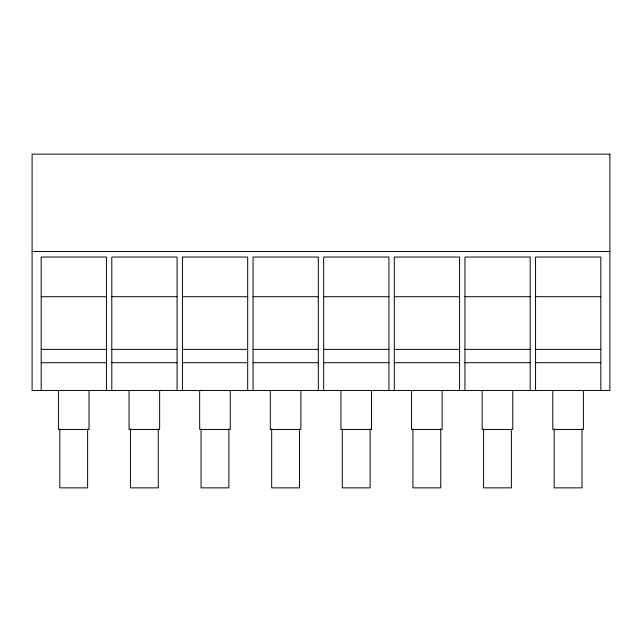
<?xml version="1.0" encoding="UTF-8"?>
<svg xmlns="http://www.w3.org/2000/svg" width="642" height="642" viewBox="0 0 642 642"><rect width="100%" height="100%" fill="white"/><g stroke="black" fill="none" stroke-linecap="round" stroke-linejoin="round"><path stroke-width="0.96" d="M32.1 251.479L609.9 251.479M41.176 296.716L106.436 296.716M111.804 296.716L177.064 296.716M182.432 296.716L247.692 296.716M253.06 296.716L318.32 296.716M323.68 296.716L388.94 296.716M394.308 296.716L459.568 296.716M464.936 296.716L530.196 296.716M535.564 296.716L600.824 296.716M41.176 349.368L106.436 349.368M111.804 349.368L177.064 349.368M182.432 349.368L247.692 349.368M253.06 349.368L318.32 349.368M323.68 349.368L388.94 349.368M394.308 349.368L459.568 349.368M464.936 349.368L530.196 349.368M535.564 349.368L600.824 349.368M41.176 362.714L106.436 362.714M111.804 362.714L177.064 362.714M182.432 362.714L247.692 362.714M253.06 362.714L318.32 362.714M323.68 362.714L388.94 362.714M394.308 362.714L459.568 362.714M464.936 362.714L530.196 362.714M535.564 362.714L600.824 362.714M600.824 390.521L600.824 257.041L535.564 257.041L535.564 390.521M583.393 390.521L583.393 429.458L552.802 429.458L552.802 390.521M582.005 428.912L582.005 487.856L554.19 487.856L554.19 428.912M530.196 390.521L530.196 257.041L464.936 257.041L464.936 390.521M512.765 390.521L512.765 429.458L482.174 429.458L482.174 390.521M511.377 428.912L511.377 487.856L483.57 487.856L483.57 428.912M459.568 390.521L459.568 257.041L394.308 257.041L394.308 390.521M442.137 390.521L442.137 429.458L411.554 429.458L411.554 390.521M440.749 428.912L440.749 487.856L412.942 487.856L412.942 428.912M388.94 390.521L388.94 257.041L323.68 257.041L323.68 390.521M371.517 390.521L371.517 429.458L340.926 429.458L340.926 390.521M370.121 428.912L370.121 487.856L342.314 487.856L342.314 428.912M318.32 390.521L318.32 257.041L253.06 257.041L253.06 390.521M300.889 390.521L300.889 429.458L270.298 429.458L270.298 390.521M299.501 428.912L299.501 487.856L271.686 487.856L271.686 428.912M247.692 390.521L247.692 257.041L182.432 257.041L182.432 390.521M230.261 390.521L230.261 429.458L199.67 429.458L199.67 390.521M228.873 428.912L228.873 487.856L201.066 487.856L201.066 428.912M177.064 390.521L177.064 257.041L111.804 257.041L111.804 390.521M159.641 390.521L159.641 429.458L129.05 429.458L129.05 390.521M158.245 428.912L158.245 487.856L130.438 487.856L130.438 428.912M106.436 390.521L106.436 257.041L41.176 257.041L41.176 390.521M89.013 390.521L89.013 429.458L58.422 429.458L58.422 390.521M87.625 428.912L87.625 487.856L59.81 487.856L59.81 428.912M609.9 154.144L32.1 154.144L32.1 390.521L609.9 390.521L609.9 154.144"/></g></svg>
